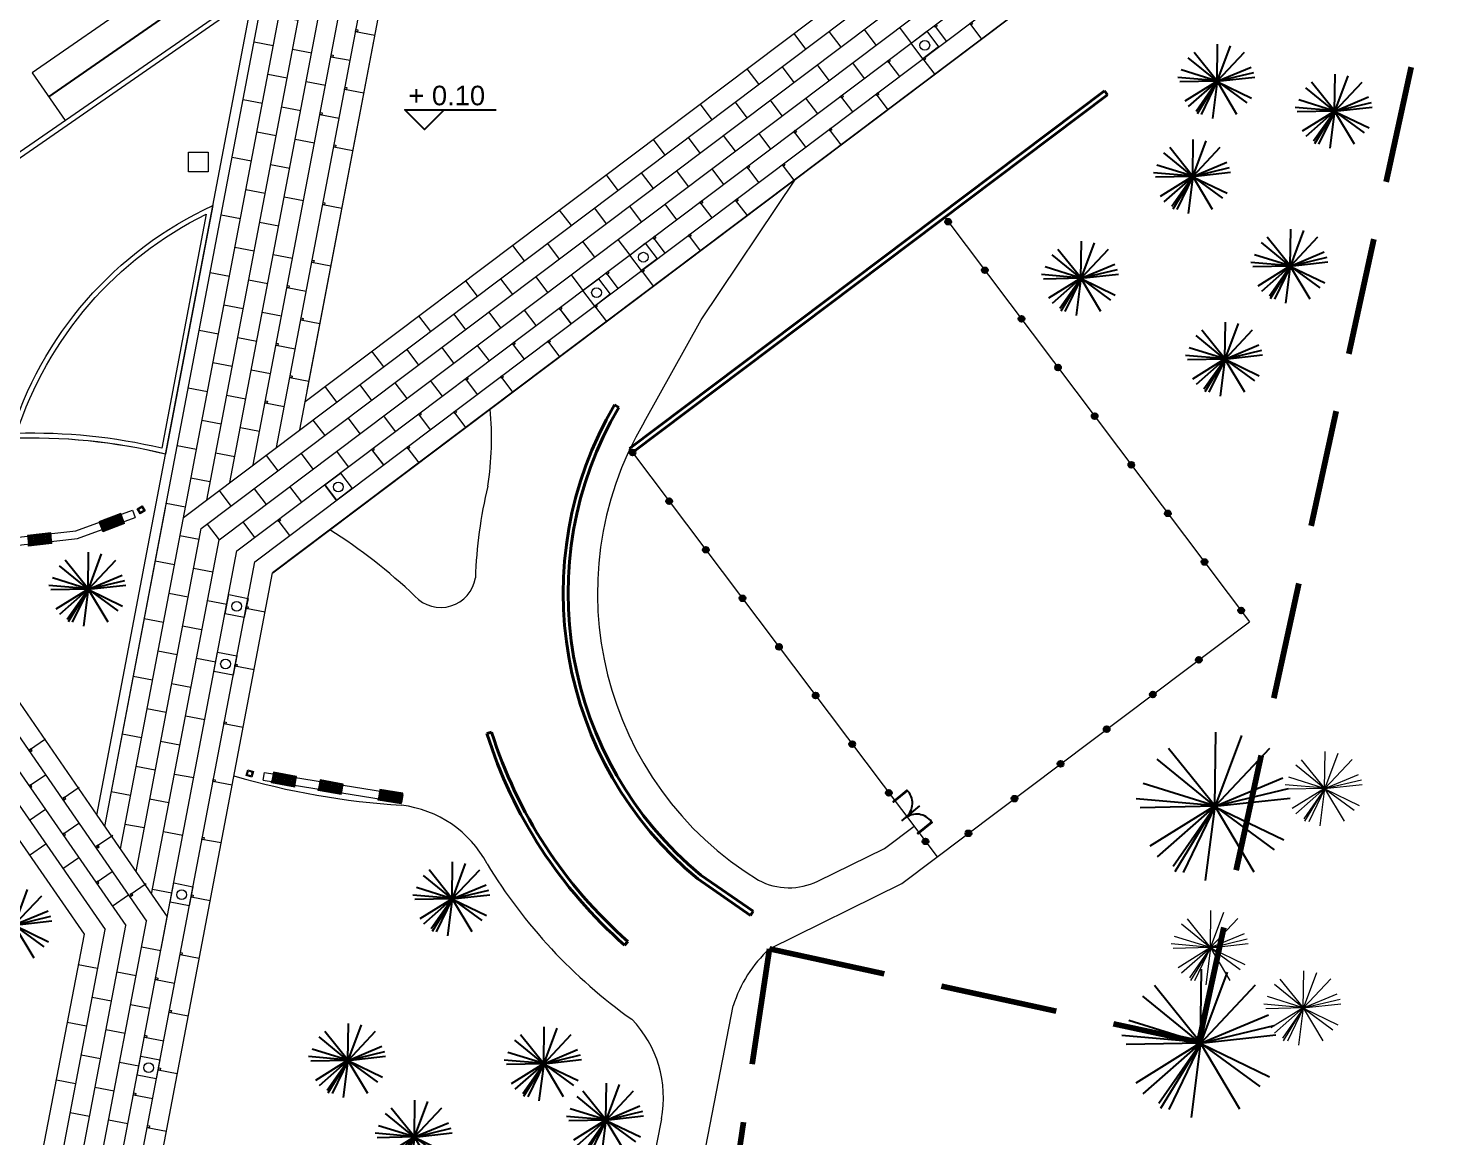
# Model space of a CAD drawing. Header units: millimetres. Extents: x -105266 to 178069, y 491 to 168574.
# Drawn here: x 108501 to 115742, y 83743 to 89406 of the extents above; entities that cross this region are included whole.
import ezdxf

# ---------------------------------------------------------------- set-up
doc = ezdxf.new("R2010")
doc.units = ezdxf.units.MM
doc.linetypes.add('HIDDEN', pattern=[9.525, 6.35, -3.175])
doc.linetypes.add('WRP', pattern=[4.5, 3, -1.5])
for name, color, linetype, lineweight in [('A-granica opracowania', 7, 'HIDDEN', 80), ('A-SCIANY KONSTR MUROWANE', 30, 'Continuous', 40), ('A-WIDOK', 111, 'Continuous', 15), ('A-wykończenia', 6, 'Continuous', 13), ('A09_MATERIAL', 251, 'Continuous', 0)]:
    doc.layers.add(name, color=color, linetype=linetype, lineweight=lineweight)
doc.styles.get("Standard").update_dxf_attribs({"font": 'arial.ttf'})

# ---------------------------------------------------------------- blocks, each defined once
blk = doc.blocks.new('A$C12F46005')
at = {"lineweight": -2}
for p, q in [((-0.9943, -0.1757), (-0.4362, 46.9746)), ((-0.8373, -0.2722), (-30.5106, 36.5267)), ((-0.8373, -0.2722), (34.1161, 36.8542)), ((-0.8373, -0.2722), (34.1161, 36.8542)), ((-0.8024, -0.6531), (16.1685, 44.9432)), ((-0.9768, -0.3809), (-37.8314, 29.6356)), ((-0.9943, -0.1757), (-46.7966, 14.1285)), ((-0.9768, -0.3809), (45.9591, 10.9001)), ((-0.8373, -0.2722), (42.3487, 17.7378)), ((0, 0), (-51.2966, 4.4435)), ((-0.9768, -0.3809), (47.0929, 4.915)), ((-0.8373, -0.2722), (-48.6105, -1.2878)), ((-0.9943, -0.1757), (-42.471, -25.8995)), ((-0.9768, -0.3809), (-37.8314, -32.719)), ((-0.8373, -0.2722), (-27.7326, -38.8674)), ((-0.9768, -0.3809), (-26.6687, -42.1683)), ((-0.8373, -0.2722), (-21.3308, -42.6576)), ((-0.9768, -0.3809), (-7.0989, -47.7908)), ((-0.9943, -0.1757), (-0.8373, -0.2722)), ((-0.9943, -0.1757), (-0.9768, -0.3809)), ((-0.9768, -0.3809), (36.9194, -28.1191)), ((-0.9768, -0.3809), (23.8952, -42.2046)), ((-0.9768, -0.3809), (-0.9768, -0.3809)), ((-0.8373, -0.2722), (-0.8024, -0.6531)), ((-0.8024, -0.6531), (42.9592, -21.855))]:
    blk.add_line(p, q, dxfattribs=at)
blk.add_circle((-0.9943, -0.1757), 1.0096, dxfattribs=at)
blk = doc.blocks.new('A$C46E24D2F')
at = {"layer": 'A-WIDOK', "xscale": 4, "yscale": 4, "zscale": 4}
for p in [(-2683.8, -11249.8), (-3266.8, -12062.8), (-2792.8, -12370.8)]:
    blk.add_blockref('A$C12F46005', p, dxfattribs=at)
blk = doc.blocks.new('A$C15CF037F')
for p, xscale, yscale, zscale in [((-5193.7, -469.8), 4, 4, 4), ((-4593.8, -622.5), 4, 4, 4), ((-5318.3, -956.2), 4, 4, 4), ((-4820.2, -1414.3), 4, 4, 4), ((-5889.9, -1476.5), 4, 4, 4), ((-5154.1, -1889.4), 4, 4, 4), ((-10961.6, -3065.1), 4, 4, 4), ((-5201.4, -4172.8), 8, 8, 8), ((-9102, -4647.2), 4, 4, 4), ((-11339.8, -4781.1), 4, 4, 4), ((-5274.3, -5383.2), 8, 8, 8), ((-9634.5, -5472.8), 4, 4, 4), ((-8634.5, -5490), 4, 4, 4), ((-8316.3, -5777.8), 4, 4, 4), ((-9294.9, -5864.4), 4, 4, 4)]:
    blk.add_blockref('A$C12F46005', p, dxfattribs=dict(xscale=xscale, yscale=yscale, zscale=zscale))
blk = doc.blocks.new('A$C75F075AC')
h = blk.add_hatch(color=256)
h.dxf.hatch_style = 1
h.paths.add_polyline_path([(-15, 0, 1), (15, 0, 1)])
blk.add_circle((0, 0), 15)
blk = doc.blocks.new('A$C0D773231')
blk.add_line((-17.3, 21.8), (57.1, -71.8))
for points in [[(-24.7, -129.7), (-81.8, -57.8), (-85.7, -60.9), (-28.6, -132.8), (-24.7, -129.7, 0.423136), (-3.5, 4.4)], [(0, 0, 0.433561), (139.3, -6.5), (82.2, 65.3), (78.3, 62.2), (134.9, -9)]]:
    blk.add_lwpolyline(points, format="xyb")
blk = doc.blocks.new('A$C06D947FC')
at = {"layer": 'A-wykończenia', "ltscale": 10}
blk.add_lwpolyline([(-79.2, 117.2), (19, 98.2), (0, 0), (-98.2, 19)], close=True, dxfattribs=at)
blk.add_circle((-38.9, 57.5), 25, dxfattribs=at)
blk = doc.blocks.new('A$C2FCC748F')
at = {"layer": 'A09_MATERIAL'}
for p, q in [((224.4, 1178.8), (126.2, 1197.5)), ((168.3, 884.1), (70, 902.8)), ((112.1, 589.4), (13.9, 608.1))]:
    blk.add_line(p, q, dxfattribs=at)
blk = doc.blocks.new('A$C6FBE4601')
at = {"layer": 'A09_MATERIAL'}
for p, q in [((1289.9, 6778.4), (1191.7, 6797)), ((1233.8, 6483.6), (1135.6, 6502.3)), ((1177.8, 6188.9), (1079.5, 6207.6)), ((1121.6, 5894.2), (1023.4, 5912.9)), ((1065.6, 5599.5), (967.3, 5618.2)), ((1009.5, 5304.8), (911.3, 5323.5)), ((953.5, 5010.1), (855.2, 5028.8)), ((897.3, 4715.4), (799.1, 4734.1)), ((841.3, 4420.7), (743, 4439.4)), ((785.2, 4126), (686.9, 4144.6)), ((729.1, 3831.2), (630.9, 3849.9)), ((673, 3536.5), (574.7, 3555.2)), ((616.9, 3241.8), (518.7, 3260.5)), ((560.9, 2947.1), (462.6, 2965.8)), ((504.8, 2652.4), (406.6, 2671.1)), ((448.7, 2357.7), (350.4, 2376.4)), ((392.6, 2063), (294.4, 2081.7)), ((336.5, 1768.3), (238.3, 1786.9)), ((280.5, 1473.5), (182.2, 1492.2)), ((224.3, 1178.8), (126.1, 1197.5)), ((168.3, 884.1), (70, 902.8)), ((112.2, 589.4), (14, 608.1)), ((56.1, 294.7), (-42.1, 313.4)), ((0, 0), (-98.2, 18.7))]:
    blk.add_line(p, q, dxfattribs=at)
blk = doc.blocks.new('A$C21C031C0')
at = {"layer": 'A09_MATERIAL'}
for p, q in [((18.7, 98.2), (0, 0)), ((313.4, 42.2), (294.7, -56.1)), ((608.1, -13.9), (589.4, -112.1)), ((902.8, -70), (884.1, -168.3)), ((1197.5, -126.1), (1178.8, -224.3)), ((1492.2, -182.2), (1473.6, -280.4)), ((1787, -238.2), (1768.3, -336.5)), ((2081.7, -294.4), (2063, -392.6)), ((2376.4, -350.4), (2357.7, -448.7)), ((2671.1, -406.5), (2652.4, -504.7))]:
    blk.add_line(p, q, dxfattribs=at)
blk = doc.blocks.new('A$C08543852')
at = {"layer": 'A-wykończenia', "ltscale": 10}
blk.add_lwpolyline([(0, 0), (1.9, 9.8), (-7.9, 11.7), (-9.8, 1.9), (0, 0)], dxfattribs=at)
at = {"layer": 'A09_MATERIAL', "ltscale": 10}
blk.add_line((0, 0), (-98.2, 18.7), dxfattribs=at)
blk = doc.blocks.new('A$C7B5F598F')
for p in [(168.2, 884.1), (112.1, 589.4), (56.1, 294.7)]:
    blk.add_blockref('A$C08543852', p)
blk = doc.blocks.new('A$C3ED5151A')
at = {"layer": 'A-wykończenia', "ltscale": 10}
for p, q in [((-46, 30.1), (19.6, 130.4)), ((-41.8, 27.4), (23.8, 127.7)), ((-33.5, 21.9), (32.1, 122.2)), ((-29.3, 19.2), (36.3, 119.5)), ((-25.1, 16.4), (40.5, 116.8)), ((-20.9, 13.7), (44.7, 114)), ((-16.7, 10.9), (48.9, 111.3)), ((-12.6, 8.2), (53.1, 108.6)), ((-8.4, 5.5), (57.2, 105.8)), ((-4.2, 2.7), (61.4, 103.1)), ((19.6, 130.4), (28, 125)), ((-46, 30.1), (-37.7, 24.6))]:
    blk.add_line(p, q, dxfattribs=at)
blk.add_lwpolyline([(32.1, 122.2), (-33.5, 21.9), (0, 0), (65.6, 100.3), (28, 125), (-37.7, 24.6), (-33.5, 21.9)], dxfattribs=at)
blk = doc.blocks.new('A$C6AC737F8')
at = {"layer": 'A-wykończenia', "ltscale": 10}
blk.add_lwpolyline([(0, 0), (1.9, 9.8), (-7.9, 11.7), (-9.8, 1.9), (0, 0)], dxfattribs=at)
at = {"layer": 'A09_MATERIAL', "ltscale": 10}
blk.add_line((0, 0), (-98.2, 19), dxfattribs=at)
blk = doc.blocks.new('A$C64BC5C55')
at = {"xscale": -0.9999999999999998, "rotation": 203.9311274126376}
for p in [(-1796.5, 2770.3), (-1625.7, 2523.7), (-1454.9, 2277), (-1284.2, 2030.4), (-1113.4, 1783.7), (-942.6, 1537.1), (-771.8, 1290.4), (-601.1, 1043.8), (-430.3, 797.1), (-259.5, 550.5), (-88.7, 303.8)]:
    blk.add_blockref('A$C6AC737F8', p, dxfattribs=at)

msp = doc.modelspace()

# ---------------------------------------------------------------- linework, layer by layer
msp.add_line((108604.7, 89056.94), (111994.21, 91403.77))
msp.add_lwpolyline([(110624.95, 88989.56), (110524.95, 88889.56), (110424.95, 88989.56), (110524.95, 88989.56), (110891.64, 88989.56)])
at = {"layer": 'A-granica opracowania', "linetype": 'WRP', "lineweight": 80, "ltscale": 200}
for p, q in [((114480.57, 84225.55), (115741.79, 90018.66)), ((111933.71, 82333.33), (112286.52, 84703.22)), ((112286.52, 84703.22), (114480.57, 84225.55))]:
    msp.add_line(p, q, dxfattribs=at)
at = {"layer": 'A-SCIANY KONSTR MUROWANE', "ltscale": 10}
for p, q in [((111572.79, 87259.24), (113999.29, 89086.51)), ((111587.83, 87239.27), (114014.32, 89066.54)), ((113999.29, 89086.51), (114014.32, 89066.54)), ((111495.74, 87482.49), (111517.28, 87469.8)), ((111587.83, 87239.27), (111572.79, 87259.24)), ((110843.66, 85802.86), (110867.51, 85810.36)), ((111921.09, 85060.28), (112190.66, 84874.17)), ((111937.02, 85079.55), (112203.04, 84895.89)), ((112190.66, 84874.17), (112203.04, 84895.89)), ((111546.92, 84722.32), (111563.43, 84741.09))]:
    msp.add_line(p, q, dxfattribs=at)
for radius, start, end in [(1894.88, 149.499354, 230.420597), (1869.88, 149.499354, 230.420597), (2369.88, 197.443007, 228.672453), (2394.88, 197.443007, 228.672453)]:
    msp.add_arc((113128.41, 86520.74), radius, start, end, dxfattribs=at)
at = {"layer": 'A-wykończenia', "ltscale": 10}
for p, q in [((109925.33, 87554.53), (110635.87, 91289.61)), ((114889.38, 90495.28), (109748.26, 86623.76)), ((109732.37, 90018.36), (108520.16, 89179.05)), ((108851.19, 85386.26), (109741.84, 90068.13)), ((109915.04, 87500.45), (113058.04, 89867.29)), ((109662.78, 89608.86), (108338.24, 88691.81)), ((109646.55, 89567.22), (108352.47, 88671.25)), ((108520.16, 89179.05), (108689.25, 88934.83)), ((111938.78, 87917.42), (112419.63, 88635.43)), ((113183.56, 88440.93), (114739.59, 86374.63)), ((111646.52, 87393.67), (111938.78, 87917.42)), ((106834.73, 87595.95), (108786.26, 84777.37)), ((110041.74, 86844.76), (110860.54, 87461.36)), ((111587.83, 87239.27), (113143.86, 85172.97)), ((107618.44, 87166.72), (108851.19, 85386.26)), ((109033.07, 86944.29), (109046.71, 86906.68)), ((108981.51, 82593.22), (109748.26, 86623.76)), ((112962.78, 85036.61), (114739.59, 86374.63)), ((109700.54, 85565), (109706.9, 85604.49)), ((110408.99, 85450.92), (110415.35, 85490.41)), ((112874.35, 85216), (113025.65, 85329.93)), ((108786.26, 84777.37), (108378.87, 82670.53)), ((111735.06, 83834.78), (111418.16, 82195.9))]:
    msp.add_line(p, q, dxfattribs=at)
for points in [[(109319.21, 88773.48), (109419.21, 88773.48), (109419.21, 88673.48), (109319.21, 88673.48), (109319.21, 88773.48)], [(109071.29, 86925.49), (109055.88, 86951.23), (109081.63, 86966.64), (109097.03, 86940.9), (109071.29, 86925.49)], [(108032.9, 86827.15), (108124.19, 86796.88), (108419, 86762.36), (108751.77, 86799.71), (109046.71, 86906.68)], [(108045.49, 86865.11), (108132.9, 86836.14), (108419.1, 86802.62), (108742.59, 86838.93), (109033.07, 86944.29)], [(109641.75, 85580.63), (109613.12, 85589.57), (109622.06, 85618.21), (109650.69, 85609.27), (109641.75, 85580.63)], [(109706.9, 85604.49), (110415.35, 85490.41)], [(109700.54, 85565), (110408.99, 85450.92)], [(112534.4, 85048.4), (112874.35, 85216)], [(112286.52, 84703.22), (112962.78, 85036.61)], [(111662.79, 82144.17), (112101.34, 84412.2)]]:
    msp.add_lwpolyline(points, dxfattribs=at)
for points in [[(109443.69, 88500.84), (109201.96, 87230.15, 0.0702889), (108405.72, 87310.29, -0.2143337)], [(109409.91, 88457.07), (109182.3, 87260.59, 0.0649115), (108440.13, 87336.47, -0.2028067)]]:
    msp.add_lwpolyline(points, format="xyb", close=True, dxfattribs=at)
for points in [[(109073.02, 86932.35), (109062.74, 86949.51), (109079.9, 86959.78), (109090.18, 86942.62)], [(109638.47, 85586.89), (109619.38, 85592.85), (109625.34, 85611.94), (109644.43, 85605.98)]]:
    msp.add_lwpolyline(points, close=True, dxfattribs=at)
for centre, radius, start, end in [((109240.82, 87315.49), 1626.28, 351.191549, 5.146158), ((113128.41, 86520.74), 1719.88, 149.499354, 238.548802), ((108520.21, 84452.18), 2860.4, 76.211316, 108.376464), ((113128.41, 86520.74), 2344.88, 166.542479, 178.098159), ((108520.21, 84452.18), 2835.4, 46.386852, 57.546267), ((110607.67, 86626.94), 179.41, 222.798222, 350.898788), ((110661.38, 89388.32), 3960.03, 253.717055, 266.32541), ((110341.9, 84871.25), 568.98, 27.992421, 83.370901), ((113128.41, 86520.74), 2669.88, 211.184129, 234.645296), ((112387.89, 85356.91), 341.53, 242.657601, 295.40237), ((112756.06, 84200.01), 688.25, 133.017614, 162.042685), ((111173.05, 83944.09), 572.54, 348.993964, 44.197998)]:
    msp.add_arc(centre, radius, start, end, dxfattribs=at)
at = {"layer": 'A09_MATERIAL', "ltscale": 10}
for p, q in [((109649.61, 87175.39), (110439.39, 91326.98)), ((109768.43, 87264.86), (110537.63, 91308.29)), ((109887.24, 87354.34), (110635.87, 91289.61)), ((109293.17, 86906.97), (114431.99, 90776.75)), ((109384.19, 86850.33), (114523.47, 90720.46)), ((109475.21, 86793.69), (114614.94, 90664.16)), ((109566.23, 86737.05), (114706.42, 90607.87)), ((109657.25, 86680.41), (114797.9, 90551.57)), ((109749.13, 86624.42), (114889.38, 90495.28)), ((109530.8, 87085.92), (110152.16, 90352.23)), ((109411.99, 86996.44), (110034.93, 90271.06)), ((108970.97, 85213.26), (109917.69, 90189.89)), ((108891.12, 85328.6), (109800.46, 90108.72)), ((107079.65, 87769.21), (109104.46, 84844.79)), ((106999.16, 87709.8), (108998.39, 84822.32)), ((106916.58, 87655.62), (108892.65, 84801.58)), ((108891.12, 85328.59), (109200.61, 86955.47)), ((109050.83, 85097.93), (109384.19, 86850.33)), ((109130.68, 84982.6), (109475.21, 86793.69)), ((108882.15, 82605.97), (109657.25, 86680.41)), ((109179.21, 84702.61), (109566.23, 86737.05)), ((109247.45, 85596.43), (109345.69, 85577.75)), ((108505.97, 85360.05), (108588.19, 85416.98)), ((108851.19, 85386.26), (109210.53, 84867.27)), ((108507.43, 85182.28), (108589.66, 85239.21)), ((108676.57, 85113.66), (108758.79, 85170.59)), ((108929.76, 84921.45), (109011.98, 84978.38)), ((108782.78, 82618.72), (109210.53, 84867.27)), ((108484.67, 82656.96), (108892.65, 84801.58)), ((108584.04, 82644.21), (108998.39, 84822.32)), ((108683.41, 82631.46), (109104.46, 84844.79))]:
    msp.add_line(p, q, dxfattribs=at)
at = {"layer": 'A09_MATERIAL'}
for p, q in [((112411.57, 89380.47), (112471.73, 89300.58)), ((109752.33, 89317.64), (109654.09, 89336.33)), ((112171.92, 89200), (112232.08, 89120.12)), ((110018.52, 89114.31), (109920.28, 89133)), ((109696.19, 89022.94), (109597.96, 89041.63)), ((109962.45, 88819.6), (109864.22, 88838.28)), ((109640.13, 88728.22), (109541.89, 88746.91)), ((109906.32, 88524.89), (109808.08, 88543.58)), ((109584.06, 88433.51), (109485.83, 88452.2)), ((109850.26, 88230.18), (109752.02, 88248.87)), ((109528, 88138.79), (109429.76, 88157.48)), ((109794.19, 87935.46), (109695.95, 87954.15)), ((109471.87, 87844.09), (109373.63, 87862.78)), ((109541.82, 87678.09), (109443.58, 87696.78)), ((109738.13, 87640.75), (109639.89, 87659.44)), ((109738.13, 87640.75), (109639.89, 87659.44)), ((109415.55, 87549.43), (109317.31, 87568.12)), ((109612.02, 87512.05), (109513.79, 87530.74)), ((109485.68, 87383.39), (109387.45, 87402.08)), ((109681.99, 87346.05), (109583.75, 87364.74)), ((109359.41, 87254.73), (109261.18, 87273.42)), ((109555.89, 87217.35), (109457.65, 87236.04)), ((109428.73, 87088.85), (109330.49, 87107.54)), ((109303.19, 86960.04), (109204.96, 86978.73)), ((109372.6, 86794.15), (109274.36, 86812.84)), ((109246.88, 86665.38), (109148.64, 86684.07)), ((109442.88, 86628.1), (109344.64, 86646.78)), ((109316.6, 86499.42), (109218.36, 86518.11)), ((109190.74, 86370.68), (109092.5, 86389.36)), ((109386.01, 86333.53), (109287.77, 86352.22)), ((109260.47, 86204.72), (109162.23, 86223.41)), ((109134.52, 86075.99), (109036.29, 86094.68)), ((109330.75, 86038.67), (109232.51, 86057.35)), ((109204.47, 85909.99), (109106.23, 85928.68)), ((109078.21, 85781.33), (108979.97, 85800.02)), ((109274.68, 85743.95), (109176.44, 85762.64)), ((109148.34, 85615.29), (109050.1, 85633.98)), ((109022.07, 85486.63), (108923.83, 85505.31)), ((109218.55, 85449.25), (109120.31, 85467.94)), ((109092.2, 85320.59), (108993.97, 85339.28))]:
    msp.add_line(p, q, dxfattribs=at)

# ---------------------------------------------------------------- block references
for name, p in [('A$C15CF037F', (119772.13, 89607.26)), ('A$C6FBE4601', (109542.27, 87678.01)), ('A$C75F075AC', (113200.41, 88418.56)), ('A$C75F075AC', (113387.45, 88170.17)), ('A$C75F075AC', (113574.5, 87921.79)), ('A$C75F075AC', (113761.54, 87673.41)), ('A$C75F075AC', (113948.59, 87425.02)), ('A$C75F075AC', (111587.83, 87239.27)), ('A$C75F075AC', (114135.63, 87176.64)), ('A$C75F075AC', (111774.87, 86990.89)), ('A$C75F075AC', (114322.68, 86928.26)), ('A$C75F075AC', (111961.92, 86742.5)), ('A$C75F075AC', (114509.72, 86679.87)), ('A$C2FCC748F', (109289.61, 85283.03)), ('A$C06D947FC', (109604.01, 86395.74)), ('A$C75F075AC', (112148.96, 86494.12)), ('A$C75F075AC', (114696.77, 86431.49)), ('A$C75F075AC', (112336.01, 86245.74)), ('A$C06D947FC', (109547.06, 86101.2)), ('A$C75F075AC', (114481.07, 86179.96)), ('A$C75F075AC', (112523.05, 85997.35)), ('A$C75F075AC', (114245.56, 86002.6)), ('A$C75F075AC', (114010.05, 85825.25)), ('A$C75F075AC', (112710.1, 85748.97)), ('A$C75F075AC', (113774.54, 85647.9)), ('A$C75F075AC', (112897.14, 85500.59)), ('A$C75F075AC', (113539.03, 85470.55)), ('A$C2FCC748F', (109065.21, 84104.2)), ('A$C75F075AC', (113303.52, 85293.2)), ('A$C75F075AC', (113084.19, 85252.2)), ('A$C06D947FC', (109322.8, 84922.34)), ('A$C2FCC748F', (108629.83, 83423.57)), ('A$C2FCC748F', (108826.82, 83386.1)), ('A$C2FCC748F', (108700.54, 83257.43)), ('A$C2FCC748F', (108896.94, 83220.07)), ('A$C06D947FC', (109154.31, 84038.26))]:
    msp.add_blockref(name, p)
for name, p, rotation in [('A$C21C031C0', (111692.41, 88588.54), 47.75246003908572), ('A$C21C031C0', (111632.05, 88417.9), 47.75246003908572), ('A$C21C031C0', (111812.81, 88428.66), 47.75246003908572), ('A$C21C031C0', (110075.24, 87495.91), 47.75246003908572), ('A$C06D947FC', (113071.26, 89251.06), 318.0666162807404), ('A$C21C031C0', (109535.58, 86964.33), 47.75246003908572), ('A$C21C031C0', (109835.17, 86814.39), 47.75246003908572), ('A$C21C031C0', (109475.21, 86793.69), 47.75246003908572), ('A$C21C031C0', (109655.89, 86804.57), 47.75246003908572), ('A$C06D947FC', (111633.32, 88168.31), 318.0666162807404), ('A$C06D947FC', (111394.13, 87987.23), 318.0666162807404), ('A$C06D947FC', (110075.36, 86994.14), 318.0666162807404), ('A$C3ED5151A', (108973.24, 86928.05), 143.9208631138686), ('A$C3ED5151A', (108615.09, 86828.87), 129.5861393265378), ('A$C6AC737F8', (108506.47, 85719.27), 225.6323670700633), ('A$C3ED5151A', (109871.44, 85583.87), 112.8049974482749), ('A$C3ED5151A', (110108.91, 85545.11), 112.8049974482749), ('A$C6AC737F8', (108677.96, 85473.12), 225.6323670700633), ('A$C3ED5151A', (110414.79, 85498.28), 114.2199369327237), ('A$C0D773231', (112984.96, 85375.22), 90.81202169347387), ('A$C6AC737F8', (108849.46, 85226.98), 225.6323670700633), ('A$C6AC737F8', (109020.95, 84980.83), 225.6323670700633)]:
    msp.add_blockref(name, p, dxfattribs=dict(rotation=rotation))
at = {"xscale": -1}
for name, p, rotation in [('A$C7B5F598F', (110116.66, 89095.64), 338.4581588409019), ('A$C7B5F598F', (112890.52, 89240.22), 296.2105719652517), ('A$C7B5F598F', (112831.48, 89070.76), 296.2105719652517), ('A$C7B5F598F', (112171.58, 88698.82), 296.2105719652517), ('A$C7B5F598F', (112352.2, 88709.84), 296.2105719652517), ('A$C7B5F598F', (109948.52, 88211.49), 338.4581588409019), ('A$C7B5F598F', (111452.63, 88157.42), 296.2105719652517), ('A$C7B5F598F', (111633.25, 88168.43), 296.2105719652517), ('A$C7B5F598F', (109780.33, 87327.34), 338.4581588409019), ('A$C7B5F598F', (110733.68, 87616.02), 296.2105719652517), ('A$C7B5F598F', (110914.31, 87627.03), 296.2105719652517), ('A$C7B5F598F', (109654.04, 87198.68), 338.4581588409019), ('A$C7B5F598F', (110014.73, 87074.62), 296.2105719652517), ('A$C7B5F598F', (110195.34, 87085.62), 296.2105719652517), ('A$C64BC5C55', (109100.16, 84852.57), 69.41158052339037), ('A$C08543852', (109775.1, 86894.16), 296.2105719652517), ('A$C7B5F598F', (109331.8, 84969.63), 338.4581585694634), ('A$C7B5F598F', (109163.6, 84085.48), 338.4581585694634), ('A$C7B5F598F', (108981.71, 83662.01), 338.4581585694634), ('A$C7B5F598F', (108995.41, 83201.34), 338.4581585694634)]:
    msp.add_blockref(name, p, dxfattribs=dict(at, rotation=rotation))
at = {"extrusion": (0, 0, -1), "zscale": -1}
for name, p, rotation in [('A$C7B5F598F', (-109934.31, 88672.26), 21.54184115909804), ('A$C08543852', (-109612.19, 86443.19), 21.5418414305366), ('A$C08543852', (-109556.12, 86148.47), 21.5418414305366)]:
    msp.add_blockref(name, p, dxfattribs=dict(at, rotation=rotation))
at = {"layer": 'A-wykończenia', "ltscale": 10}
msp.add_blockref('A$C46E24D2F', (117811.13, 96773.26), dxfattribs=at)
at = {"layer": 'A09_MATERIAL', "ltscale": 10}
msp.add_blockref('A$C6FBE4601', (109668.34, 87806.72), dxfattribs=at)

# ---------------------------------------------------------------- texts
at = {"insert": (110442.12, 89113.26), "char_height": 100, "attachment_point": 1}
msp.add_mtext_dynamic_manual_height_columns('+ 0.10 ', width=472.0974, gutter_width=12.5, heights=[0], dxfattribs=at)

doc.saveas('drawing.dxf')
